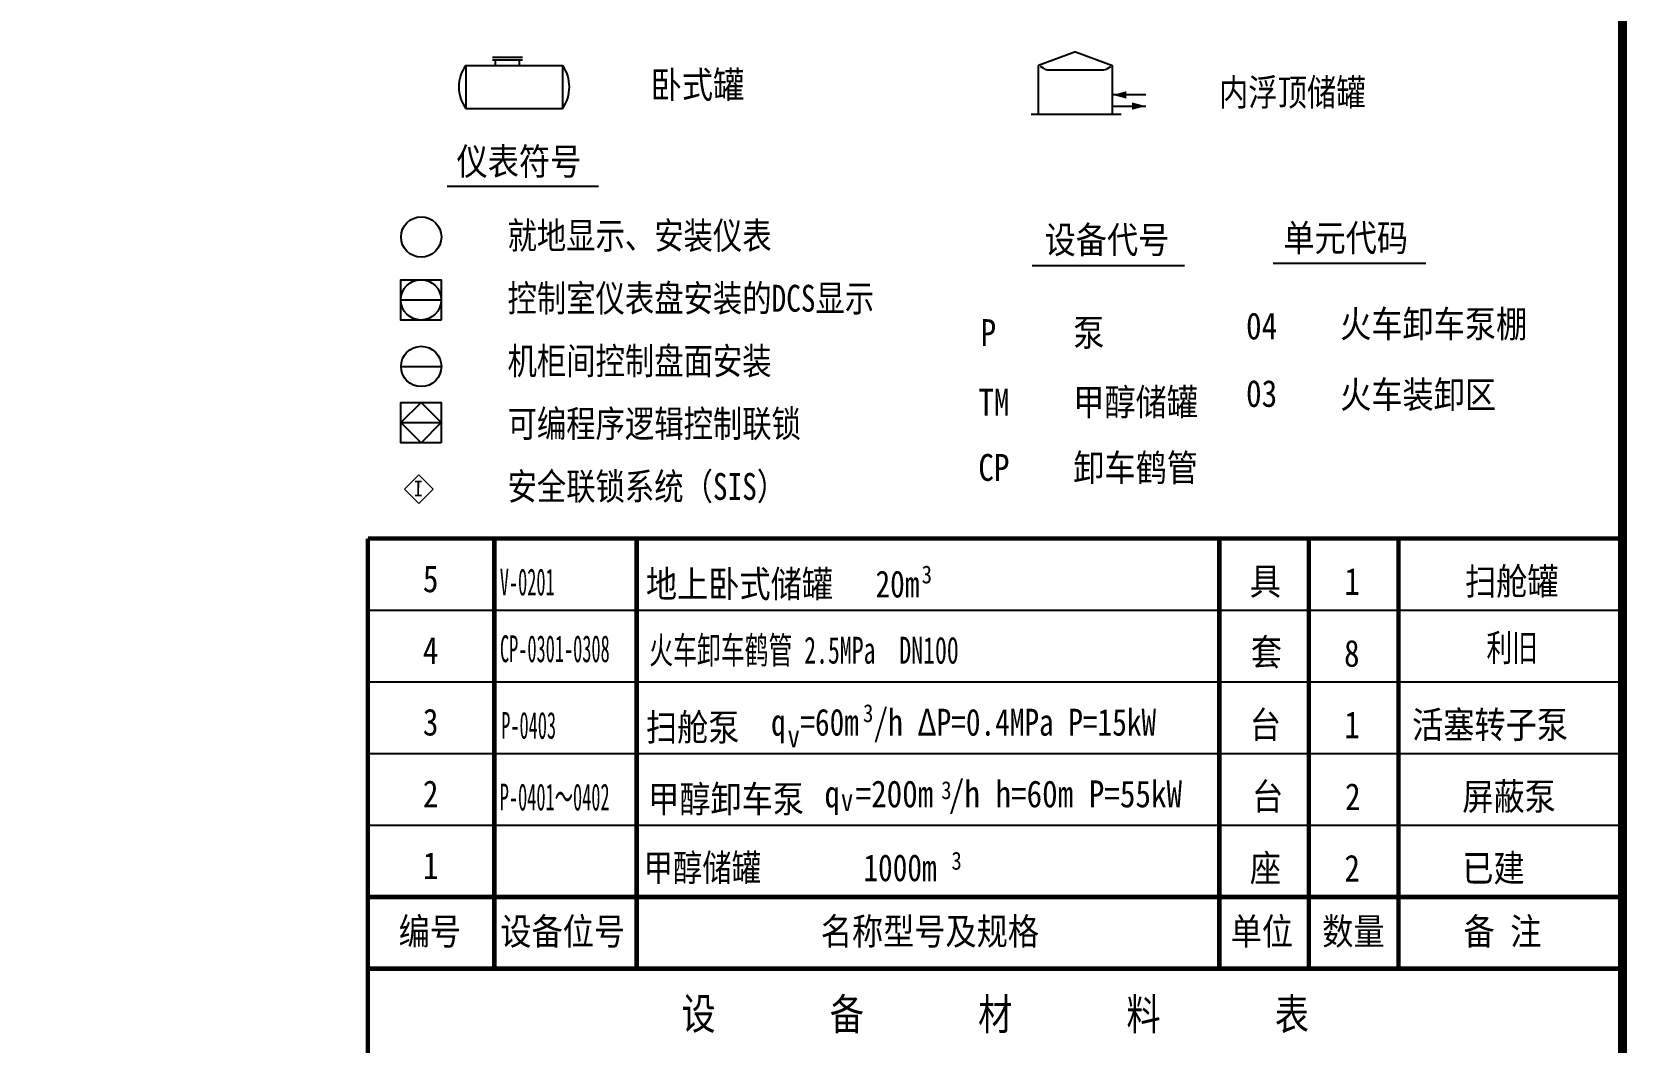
# Model space of a CAD drawing. Header units: millimetres. Extents: x 36820 to 41163, y -3485 to -2358.
# Drawn here: x 39245.6 to 39423.6, y -2983.4 to -2870.7 of the extents above; entities that cross this region are included whole.
import ezdxf
from ezdxf.enums import TextEntityAlignment as Align

# ---------------------------------------------------------------- set-up
doc = ezdxf.new("R2010")
doc.units = ezdxf.units.MM
doc.header["$LTSCALE"] = 6
for name, color, linetype in [('BDWG', 7, 'Continuous'), ('DEVICE', 4, 'Continuous'), ('MAINLINE', 3, 'Continuous'), ('PUB_TITLE', 4, 'Continuous')]:
    doc.layers.add(name, color=color, linetype=linetype)
doc.styles.add('HZ', font='', dxfattribs={"width": 0.8})
doc.styles.add('ST', font='')
doc.styles.get("Standard").update_dxf_attribs({"font": ''})
doc.styles.get('HZ').set_extended_font_data('NSimSun')
doc.styles.get('ST').set_extended_font_data('SimSun')
doc.styles.get('Standard').set_extended_font_data('NSimSun')

msp = doc.modelspace()

# ---------------------------------------------------------------- linework, layer by layer
for p, q in [((39300.356, -2873.529), (39296.978, -2873.529)), ((39300.356, -2873.824), (39296.978, -2873.824)), ((39297.319, -2874.417), (39297.319, -2873.824)), ((39300.014, -2874.417), (39300.014, -2873.824)), ((39294.011, -2874.417), (39304.808, -2874.417)), ((39294.011, -2874.417), (39294.011, -2879.217)), ((39304.808, -2874.417), (39304.808, -2879.217)), ((39294.011, -2879.217), (39304.808, -2879.217)), ((39286.772, -2900.592), (39291.272, -2900.592)), ((39286.791, -2908.02), (39291.291, -2908.02)), ((39289.024, -2912.035), (39286.775, -2914.283)), ((39291.272, -2914.283), (39289.024, -2912.035)), ((39286.775, -2914.283), (39289.024, -2916.531)), ((39289.024, -2916.531), (39291.272, -2914.283)), ((39283.086, -2927.226), (39423.086, -2927.226)), ((39283.086, -2927.226), (39423.086, -2927.226)), ((39283.086, -2935.226), (39423.086, -2935.226)), ((39283.086, -2935.226), (39423.086, -2935.226)), ((39283.086, -2943.226), (39423.086, -2943.226)), ((39283.086, -2951.226), (39423.086, -2951.226)), ((39283.086, -2959.226), (39423.086, -2959.226)), ((39283.086, -2967.226), (39423.086, -2967.226))]:
    msp.add_line(p, q)
at = {"color": 0}
for p, q in [((39362.027, -2872.923), (39357.925, -2874.423)), ((39362.027, -2872.923), (39366.184, -2874.423)), ((39357.925, -2879.85), (39357.925, -2874.423)), ((39358.512, -2874.779), (39358.131, -2874.548)), ((39359.03, -2874.923), (39365.079, -2874.923)), ((39365.597, -2874.779), (39365.978, -2874.548)), ((39366.184, -2879.85), (39366.184, -2874.423)), ((39357.113, -2879.85), (39367.144, -2879.85))]:
    msp.add_line(p, q, dxfattribs=at)
for points in [[(39366.184, -2877.717, 0, 0.816, 0), (39367.715, -2877.717, 0.816, 0.816, 0)], [(39369.888, -2878.965, 0, 0.816, 0), (39368.357, -2878.965, 0.816, 0.816, 0)]]:
    msp.add_lwpolyline(points, format="xyseb", dxfattribs=at)
for points in [[(39369.888, -2877.717), (39366.184, -2877.717)], [(39366.184, -2878.965), (39369.888, -2878.965)]]:
    msp.add_lwpolyline(points, dxfattribs=at)
for points, const_width in [([(39291.912, -2887.91), (39308.847, -2887.91)], 0.23), ([(39357.19, -2896.761), (39374.223, -2896.761)], 0.23), ([(39384.078, -2896.51), (39401.162, -2896.51)], 0.23), ([(39283.086, -2975.226), (39283.086, -2927.226)], 0.5), ([(39283.086, -2927.226), (39423.086, -2927.226)], 0.5), ([(39297.195, -2975.226), (39297.195, -2927.226)], 0.5), ([(39313.086, -2975.226), (39313.086, -2927.226)], 0.5), ([(39378.086, -2975.226), (39378.086, -2927.226)], 0.5), ([(39388.086, -2975.226), (39388.086, -2927.226)], 0.5), ([(39398.086, -2975.226), (39398.086, -2927.226)], 0.5), ([(39283.086, -2967.226), (39423.086, -2967.226)], 0.5), ([(39283.086, -2974.653), (39283.086, -2984.653)], 0.5), ([(39283.086, -2975.226), (39423.086, -2975.226)], 0.5), ([(39283.086, -2975.226), (39423.086, -2975.226)], 0.3)]:
    msp.add_lwpolyline(points, dxfattribs=dict(const_width=const_width))
at = {"color": 7, "lineweight": -3}
for points in [[(39291.272, -2902.841), (39286.775, -2902.841), (39286.775, -2898.344), (39291.272, -2898.344)], [(39291.272, -2916.531), (39286.775, -2916.531), (39286.775, -2912.035), (39291.272, -2912.035)]]:
    msp.add_lwpolyline(points, close=True, dxfattribs=at)
at = {"lineweight": 13}
msp.add_lwpolyline([(39288.764, -2923.3), (39290.364, -2921.7), (39288.764, -2920.1), (39287.164, -2921.7)], close=True, dxfattribs=at)
for centre in [(39289.041, -2893.568), (39289.022, -2900.592), (39289.041, -2908.02)]:
    msp.add_circle(centre, 2.249)
for centre, start, end in [((39297.37, -2876.817), 144.45158, 215.54842), ((39301.45, -2876.817), 324.45158, 35.54842)]:
    msp.add_arc(centre, 4.128, start, end)
at = {"color": 0}
for centre, start, end in [((39359.03, -2873.923), 238.81125, 270), ((39365.079, -2873.923), 270, 301.18875)]:
    msp.add_arc(centre, 1, start, end, dxfattribs=at)
at = {"layer": 'BDWG', "const_width": 0.2}
msp.add_lwpolyline([(39423.086, -2978.937), (39423.086, -2970.937)], dxfattribs=at)
at = {"layer": 'MAINLINE', "color": 7, "lineweight": -3}
msp.add_line((39286.775, -2914.283), (39291.222, -2914.283), dxfattribs=at)
at = {"layer": 'PUB_TITLE', "color": 3, "const_width": 1}
msp.add_lwpolyline([(38827.086, -3058.821), (39423.086, -3058.821), (39423.086, -2781.821), (38827.086, -2781.821)], close=True, dxfattribs=at)

# ---------------------------------------------------------------- texts
at = {"color": 7, "style": 'ST', "width": 0.85}
for s, p in [('卧式罐', (39314.647, -2878.082)), ('8', (39392.003, -2941.527, -1.629)), ('2', (39392.117, -2957.527, -1.629))]:
    msp.add_text(s, height=3, dxfattribs=at).set_placement(p)
at = {"color": 0}
for s, width, p in [('内浮顶储罐', 0.8, (39378.049, -2878.923)), ('就地显示、安装仪表', 0.8, (39298.674, -2894.91)), ('控制室仪表盘安装的DCS显示', 0.8, (39298.674, -2901.91)), ('P', 0.85, (39351.454, -2905.741)), ('泵', 0.85, (39361.788, -2905.741)), ('04', 0.85, (39381.074, -2905.001)), ('火车卸车泵棚', 0.85, (39391.574, -2904.776)), ('机柜间控制盘面安装', 0.8, (39298.674, -2908.91)), ('03', 0.85, (39381.074, -2912.531)), ('火车装卸区', 0.85, (39391.574, -2912.658)), ('TM', 0.85, (39351.202, -2913.497)), ('甲醇储罐', 0.85, (39361.788, -2913.497)), ('可编程序逻辑控制联锁', 0.8, (39298.674, -2915.91)), ('CP', 0.85, (39351.202, -2920.784)), ('卸车鹤管', 0.85, (39361.795, -2920.825)), ('安全联锁系统（SIS）', 0.8, (39298.674, -2922.91))]:
    msp.add_text(s, height=3, dxfattribs=dict(at, width=width)).set_placement(p)
at = {"style": 'ST'}
for s, height, width, p in [('仪表符号', 3, 0.85, (39292.989, -2886.646)), ('设备代号', 3, 0.85, (39358.597, -2895.39)), ('单元代码', 3, 0.85, (39385.234, -2895.174)), ('5', 3, 0.85, (39289.227, -2933.21)), ('V-0201', 3, 0.5, (39297.81, -2933.566)), ('扫舱罐', 3, 0.85, (39405.501, -2933.508, -1.629)), ('4', 3, 0.85, (39289.227, -2941.21)), ('CP-0301-0308', 3, 0.5, (39297.83, -2941.018)), ('火车卸车鹤管 2.5MPa  DN100', 3, 0.65, (39314.486, -2941.181)), ('套', 3, 0.85, (39381.603, -2941.402, -1.629)), ('利旧', 3, 0.7, (39407.899, -2940.912, -1.629)), ('3', 3, 0.85, (39289.227, -2949.21)), ('P-0403', 3, 0.5, (39297.968, -2949.566)), ('活塞转子泵', 3, 0.85, (39399.6, -2949.508, -1.629)), ('2', 3, 0.85, (39289.227, -2957.21)), ('甲醇卸车泵', 3, 0.85, (39314.363, -2957.796)), ('q =200m /h h=60m P=55kW', 3, 0.85, (39334.035, -2957.216)), ('3', 2, 0.85, (39347.059, -2956.301)), ('台', 3, 0.85, (39381.745, -2957.508, -1.629)), ('屏蔽泵', 3, 0.85, (39405.197, -2957.508, -1.629)), ('P-0401～0402', 3, 0.5, (39297.81, -2957.566)), ('v', 2.5, 0.8, (39335.877, -2957.631)), ('1', 3, 0.85, (39289.227, -2965.21)), ('甲醇储罐       1000m', 3, 0.8, (39313.862, -2965.459)), ('3', 2, 0.85, (39348.198, -2964.176)), ('座', 3, 0.85, (39381.495, -2965.508, -1.629)), ('2', 3, 0.85, (39392.046, -2965.508, -1.629)), ('已建', 3, 0.85, (39405.197, -2965.508, -1.629)), ('编号', 3, 0.85, (39286.526, -2972.56)), ('设备位号', 3, 0.85, (39297.876, -2972.56)), ('名称型号及规格', 3, 0.85, (39333.624, -2972.56)), ('单位', 3, 0.85, (39379.361, -2972.56)), ('数量', 3, 0.85, (39389.574, -2972.56)), ('备 注', 3, 0.85, (39405.336, -2972.56))]:
    msp.add_text(s, height=height, dxfattribs=dict(at, width=width)).set_placement(p)
at = {"color": 0, "style": 'ST'}
for s, height, width, p in [('地上卧式储罐', 3, 0.85, (39314.113, -2933.796)), ('20m', 3, 0.8, (39339.729, -2933.796)), ('3', 2, 0.85, (39344.875, -2932.227)), ('具', 3, 0.85, (39381.495, -2933.508, -1.629)), ('1', 3, 0.85, (39392.046, -2933.508, -1.629)), ('扫舱泵', 3, 0.85, (39314.113, -2949.796)), ('q =60m /h ΔP=0.4MPa P=15kW', 3, 0.8, (39328.08, -2949.216)), ('3', 2, 0.85, (39338.334, -2947.708)), ('台', 3, 0.85, (39381.495, -2949.508, -1.629)), ('1', 3, 0.85, (39392.046, -2949.508, -1.629)), ('v', 2.5, 0.8, (39329.921, -2950.52))]:
    msp.add_text(s, height=height, dxfattribs=dict(at, width=width)).set_placement(p)
at = {"style": 'HZ', "width": 0.8}
for s, p in [('设', (39319.984, -2980.226)), ('备', (39336.535, -2980.226)), ('材', (39353.086, -2980.226)), ('料', (39369.637, -2980.226)), ('表', (39386.188, -2980.226))]:
    msp.add_text(s, height=3.5, dxfattribs=at).set_placement(p, align=Align.MIDDLE)
at = {"layer": 'DEVICE', "color": 0, "lineweight": 13, "width": 0.85}
msp.add_text('I', height=1.75, rotation=359.78537, dxfattribs=at).set_placement((39288.718, -2921.651), align=Align.MIDDLE)

doc.saveas('drawing.dxf')
